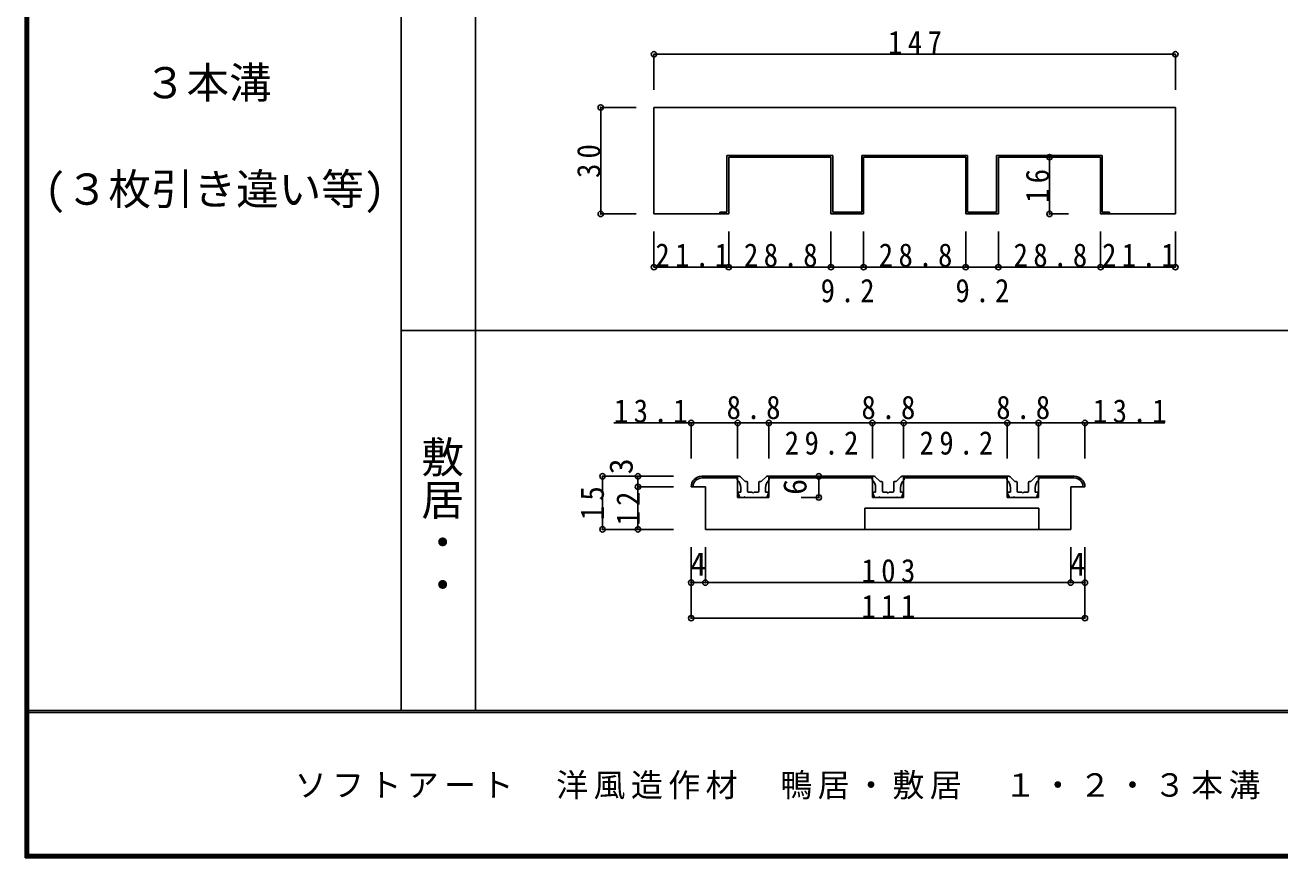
# Model space of a CAD drawing. Units: millimetres, scale not verified. Extents: x -600 to 570, y -431 to 418.
# Drawn here: x -600 to -246.3, y -420.5 to -185.8 of the extents above; entities that cross this region are included whole.
import ezdxf
from ezdxf.enums import TextEntityAlignment as Align

# ---------------------------------------------------------------- set-up
doc = ezdxf.new("R2010")
doc.units = ezdxf.units.MM
doc.header["$LTSCALE"] = 3
doc.header["$PDMODE"] = 32
doc.header["$PDSIZE"] = 1.5
doc.linetypes.add('DASHED1', pattern=[1.8, 1.2, -0.6])
for name, color, linetype in [('0-4', 3, 'Continuous'), ('0-7', 7, 'Continuous'), ('0-A', 7, 'Continuous'), ('0-B', 7, 'Continuous'), ('F-1', 7, 'DASHED1'), ('F-A', 7, 'Continuous')]:
    doc.layers.add(name, color=color, linetype=linetype)
doc.styles.add('@ＭＳ ゴシック', font='')
doc.styles.add('ＭＳ ゴシック', font='')
doc.styles.get('@ＭＳ ゴシック').set_extended_font_data('@MS Gothic')
doc.styles.get('ＭＳ ゴシック').set_extended_font_data('MS Gothic')

msp = doc.modelspace()

# ---------------------------------------------------------------- linework, layer by layer
at = {"layer": '0-4'}
for p, q in [((-422.75, -209), (-422.75, -239)), ((-275.75, -209), (-422.75, -209)), ((-275.75, -239), (-275.75, -209)), ((-402.15, -222.5), (-402.15, -238.5)), ((-402.15, -222.5), (-372.35, -222.5)), ((-372.35, -222.5), (-372.35, -238.5)), ((-364.15, -222.5), (-334.35, -222.5)), ((-364.15, -222.5), (-364.15, -238.5)), ((-334.35, -238.5), (-334.35, -222.5)), ((-326.15, -222.5), (-296.35, -222.5)), ((-326.15, -238.5), (-326.15, -222.5)), ((-296.35, -238.5), (-296.35, -222.5)), ((-401.65, -223), (-401.65, -239)), ((-401.65, -223), (-372.85, -223)), ((-372.85, -223), (-372.85, -239)), ((-363.65, -223), (-363.65, -239)), ((-363.65, -223), (-334.85, -223)), ((-334.85, -239), (-334.85, -223)), ((-325.65, -239), (-325.65, -223)), ((-325.65, -223), (-296.85, -223)), ((-296.85, -239), (-296.85, -223)), ((-422.75, -239), (-401.65, -239)), ((-404.15, -238.5), (-404.15, -239)), ((-404.15, -238.5), (-402.15, -238.5)), ((-372.85, -239), (-363.65, -239)), ((-372.35, -238.5), (-364.15, -238.5)), ((-334.85, -239), (-325.65, -239)), ((-334.35, -238.5), (-326.15, -238.5)), ((-296.85, -239), (-275.75, -239)), ((-296.35, -238.5), (-294.35, -238.5)), ((-294.35, -239), (-294.35, -238.5)), ((-409.25, -312.929), (-399.15, -312.929)), ((-409.25, -313.429), (-399.15, -313.429)), ((-399.15, -318.929), (-399.15, -312.929)), ((-399.15, -313.37), (-399.15, -318.929)), ((-390.35, -312.929), (-361.15, -312.929)), ((-390.35, -318.929), (-390.35, -312.929)), ((-390.35, -318.929), (-390.35, -313.37)), ((-390.35, -313.429), (-361.15, -313.429)), ((-361.15, -318.929), (-361.15, -312.929)), ((-361.15, -318.929), (-361.15, -313.429)), ((-352.35, -318.929), (-352.35, -312.929)), ((-323.15, -312.929), (-352.35, -312.929)), ((-352.35, -318.929), (-352.35, -313.429)), ((-323.15, -313.429), (-352.35, -313.429)), ((-323.15, -318.929), (-323.15, -312.929)), ((-323.15, -313.37), (-323.15, -318.929)), ((-304.25, -312.929), (-314.35, -312.929)), ((-314.35, -318.929), (-314.35, -312.929)), ((-314.35, -318.929), (-314.35, -313.37)), ((-304.25, -313.429), (-314.35, -313.429)), ((-408.25, -315.929), (-412.25, -315.929)), ((-408.25, -327.929), (-408.25, -315.929)), ((-301.25, -315.929), (-305.25, -315.929)), ((-305.25, -327.929), (-305.25, -315.929)), ((-399.15, -318.929), (-390.35, -318.929)), ((-361.15, -318.929), (-352.35, -318.929)), ((-323.15, -318.929), (-314.35, -318.929)), ((-363.25, -321.929), (-314.25, -321.929)), ((-363.25, -327.929), (-363.25, -321.929)), ((-314.25, -327.929), (-314.25, -321.929)), ((-305.25, -327.929), (-408.25, -327.929))]:
    msp.add_line(p, q, dxfattribs=at)
for centre, radius, start, end in [((-409.25, -315.929), 3, 90, 180), ((-409.25, -315.929), 2.5, 90, 180), ((-304.25, -315.929), 3, 0, 90), ((-304.25, -315.929), 2.5, 0, 90)]:
    msp.add_arc(centre, radius, start, end, dxfattribs=at)
at = {"layer": '0-7'}
for p, q in [((-397.088, -314.341), (-398.354, -313.075)), ((-396.876, -314.429), (-396.55, -314.429)), ((-396.35, -317.129), (-396.35, -314.629)), ((-393.15, -317.129), (-393.15, -314.629)), ((-392.624, -314.429), (-392.95, -314.429)), ((-392.412, -314.341), (-391.147, -313.075)), ((-390.25, -312.929), (-390.793, -312.929)), ((-390.25, -313.929), (-390.25, -312.929)), ((-359.088, -314.341), (-360.354, -313.075)), ((-358.876, -314.429), (-358.55, -314.429)), ((-358.35, -317.129), (-358.35, -314.629)), ((-355.15, -317.129), (-355.15, -314.629)), ((-354.624, -314.429), (-354.95, -314.429)), ((-354.412, -314.341), (-353.147, -313.075)), ((-352.25, -312.929), (-352.793, -312.929)), ((-352.25, -313.929), (-352.25, -312.929)), ((-321.088, -314.341), (-322.354, -313.075)), ((-320.876, -314.429), (-320.55, -314.429)), ((-320.35, -317.129), (-320.35, -314.629)), ((-317.15, -317.129), (-317.15, -314.629)), ((-316.624, -314.429), (-316.95, -314.429)), ((-316.412, -314.341), (-315.147, -313.075)), ((-314.25, -312.929), (-314.793, -312.929)), ((-314.25, -313.929), (-314.25, -312.929)), ((-398.25, -317.429), (-398.85, -317.429)), ((-398.25, -317.429), (-398.25, -316.165)), ((-396.05, -317.429), (-395.05, -317.429)), ((-395.05, -317.429), (-394.75, -317.729)), ((-394.75, -317.729), (-394.45, -317.429)), ((-394.45, -317.429), (-393.45, -317.429)), ((-391.25, -317.429), (-391.25, -316.165)), ((-391.25, -317.429), (-390.65, -317.429)), ((-390.95, -318.929), (-390.464, -317.702)), ((-360.25, -317.429), (-360.85, -317.429)), ((-360.25, -317.429), (-360.25, -316.165)), ((-358.05, -317.429), (-357.05, -317.429)), ((-357.05, -317.429), (-356.75, -317.729)), ((-356.75, -317.729), (-356.45, -317.429)), ((-356.45, -317.429), (-355.45, -317.429)), ((-353.25, -317.429), (-353.25, -316.165)), ((-353.25, -317.429), (-352.65, -317.429)), ((-352.95, -318.929), (-352.464, -317.702)), ((-322.25, -317.429), (-322.85, -317.429)), ((-322.25, -317.429), (-322.25, -316.165)), ((-320.05, -317.429), (-319.05, -317.429)), ((-319.05, -317.429), (-318.75, -317.729)), ((-318.75, -317.729), (-318.45, -317.429)), ((-318.45, -317.429), (-317.45, -317.429)), ((-315.25, -317.429), (-315.25, -316.165)), ((-315.25, -317.429), (-314.65, -317.429)), ((-314.95, -318.929), (-314.464, -317.702)), ((-392.45, -318.929), (-397.05, -318.929)), ((-392.25, -318.729), (-392.45, -318.929)), ((-392.05, -318.929), (-392.25, -318.729)), ((-392.05, -318.929), (-390.95, -318.929)), ((-354.45, -318.929), (-359.05, -318.929)), ((-354.25, -318.729), (-354.45, -318.929)), ((-354.05, -318.929), (-354.25, -318.729)), ((-354.05, -318.929), (-352.95, -318.929)), ((-316.45, -318.929), (-321.05, -318.929)), ((-316.25, -318.729), (-316.45, -318.929)), ((-316.05, -318.929), (-316.25, -318.729)), ((-316.05, -318.929), (-314.95, -318.929))]:
    msp.add_line(p, q, dxfattribs=at)
for points in [[(-399.25, -313.929), (-399.25, -312.929), (-398.707, -312.929)], [(-361.25, -313.929), (-361.25, -312.929), (-360.707, -312.929)], [(-323.25, -313.929), (-323.25, -312.929), (-322.707, -312.929)], [(-397.45, -318.929), (-398.55, -318.929), (-399.036, -317.702)], [(-359.45, -318.929), (-360.55, -318.929), (-361.036, -317.702)], [(-321.45, -318.929), (-322.55, -318.929), (-323.036, -317.702)], [(-397.45, -318.929), (-397.25, -318.729), (-397.05, -318.929)], [(-359.45, -318.929), (-359.25, -318.729), (-359.05, -318.929)], [(-321.45, -318.929), (-321.25, -318.729), (-321.05, -318.929)]]:
    msp.add_lwpolyline(points, dxfattribs=at)
for centre, radius, start, end in [((-401.25, -316.165), 3, 0, 48.19), ((-398.707, -313.429), 0.5, 45, 90), ((-396.876, -314.129), 0.3, 225, 270), ((-396.55, -314.629), 0.2, 0, 90), ((-392.95, -314.629), 0.2, 90, 180), ((-392.624, -314.129), 0.3, 270, 315), ((-388.25, -316.165), 3, 131.81, 180), ((-390.793, -313.429), 0.5, 90, 135), ((-363.25, -316.165), 3, 0, 48.19), ((-360.707, -313.429), 0.5, 45, 90), ((-358.876, -314.129), 0.3, 225, 270), ((-358.55, -314.629), 0.2, 0, 90), ((-354.95, -314.629), 0.2, 90, 180), ((-354.624, -314.129), 0.3, 270, 315), ((-350.25, -316.165), 3, 131.81, 180), ((-352.793, -313.429), 0.5, 90, 135), ((-325.25, -316.165), 3, 0, 48.19), ((-322.707, -313.429), 0.5, 45, 90), ((-320.876, -314.129), 0.3, 225, 270), ((-320.55, -314.629), 0.2, 0, 90), ((-316.95, -314.629), 0.2, 90, 180), ((-316.624, -314.129), 0.3, 270, 315), ((-312.25, -316.165), 3, 131.81, 180), ((-314.793, -313.429), 0.5, 90, 135), ((-398.85, -317.629), 0.2, 90, 201.616), ((-396.05, -317.129), 0.3, 180, 270), ((-393.45, -317.129), 0.3, 270, 0), ((-390.65, -317.629), 0.2, 338.384, 90), ((-360.85, -317.629), 0.2, 90, 201.616), ((-358.05, -317.129), 0.3, 180, 270), ((-355.45, -317.129), 0.3, 270, 0), ((-352.65, -317.629), 0.2, 338.384, 90), ((-322.85, -317.629), 0.2, 90, 201.616), ((-320.05, -317.129), 0.3, 180, 270), ((-317.45, -317.129), 0.3, 270, 0), ((-314.65, -317.629), 0.2, 338.384, 90)]:
    msp.add_arc(centre, radius, start, end, dxfattribs=at)
at = {"layer": '0-B', "color": 4}
for p, q in [((-422.75, -194), (-275.75, -194)), ((-422.75, -194), (-422.75, -204)), ((-275.75, -194), (-275.75, -204)), ((-437.75, -209), (-427.75, -209)), ((-437.75, -239), (-437.75, -209)), ((-311.25, -223), (-305.85, -223)), ((-311.25, -223), (-311.25, -239)), ((-437.75, -239), (-427.75, -239)), ((-311.25, -239), (-305.85, -239)), ((-422.75, -254), (-422.75, -244)), ((-401.65, -254), (-401.65, -244)), ((-372.85, -254), (-372.85, -244)), ((-363.65, -254), (-363.65, -244)), ((-334.85, -254), (-334.85, -244)), ((-325.65, -254), (-325.65, -244)), ((-296.85, -254), (-296.85, -244)), ((-275.75, -254), (-275.75, -244)), ((-422.75, -254), (-401.65, -254)), ((-401.65, -254), (-372.85, -254)), ((-372.85, -254), (-363.65, -254)), ((-363.65, -254), (-334.85, -254)), ((-334.85, -254), (-325.65, -254)), ((-325.65, -254), (-296.85, -254)), ((-296.85, -254), (-275.75, -254)), ((-434.023, -297.929), (-399.15, -297.929)), ((-412.25, -297.929), (-412.25, -307.929)), ((-399.15, -297.929), (-390.35, -297.929)), ((-399.15, -297.929), (-399.15, -307.929)), ((-390.35, -297.929), (-361.15, -297.929)), ((-390.35, -297.929), (-390.35, -307.929)), ((-361.15, -297.929), (-352.35, -297.929)), ((-361.15, -297.929), (-361.15, -307.929)), ((-352.35, -297.929), (-323.15, -297.929)), ((-352.35, -297.929), (-352.35, -307.929)), ((-323.15, -297.929), (-314.35, -297.929)), ((-323.15, -297.929), (-323.15, -307.929)), ((-314.35, -297.929), (-278.754, -297.929)), ((-314.35, -297.929), (-314.35, -307.929)), ((-301.25, -297.929), (-301.25, -307.929)), ((-437.25, -312.929), (-417.25, -312.929)), ((-437.25, -327.929), (-437.25, -312.929)), ((-427.25, -315.929), (-427.25, -312.929)), ((-376.25, -312.929), (-381.25, -312.929)), ((-376.25, -312.929), (-376.25, -318.929)), ((-427.25, -315.929), (-417.25, -315.929)), ((-427.25, -327.929), (-427.25, -315.929)), ((-376.25, -318.929), (-381.25, -318.929)), ((-437.25, -327.929), (-417.25, -327.929)), ((-412.25, -352.929), (-412.25, -332.929)), ((-408.25, -342.929), (-408.25, -332.929)), ((-305.25, -342.929), (-305.25, -332.929)), ((-301.25, -352.929), (-301.25, -332.929)), ((-412.25, -342.929), (-408.25, -342.929)), ((-408.25, -342.929), (-305.25, -342.929)), ((-305.25, -342.929), (-301.25, -342.929)), ((-412.25, -352.929), (-301.25, -352.929))]:
    msp.add_line(p, q, dxfattribs=at)
at = {"layer": '0-B'}
for p in [(-422.75, -194), (-275.75, -194), (-437.75, -209), (-311.25, -223), (-437.75, -239), (-311.25, -239), (-422.75, -254), (-401.65, -254), (-372.85, -254), (-363.65, -254), (-334.85, -254), (-325.65, -254), (-296.85, -254), (-275.75, -254), (-412.25, -297.929), (-399.15, -297.929), (-390.35, -297.929), (-361.15, -297.929), (-352.35, -297.929), (-323.15, -297.929), (-314.35, -297.929), (-301.25, -297.929), (-437.25, -312.929), (-427.25, -312.929), (-376.25, -312.929), (-427.25, -315.929), (-376.25, -318.929), (-437.25, -327.929), (-427.25, -327.929), (-412.25, -342.929), (-408.25, -342.929), (-305.25, -342.929), (-301.25, -342.929), (-412.25, -352.929), (-301.25, -352.929)]:
    msp.add_point(p, dxfattribs=at)
at = {"layer": 'F-1', "color": 6, "linetype": 'Continuous'}
for p, q in [((-600, 417.5), (-600, -420.5)), ((-599.5, 417.5), (-599.5, -420.5)), ((-599, 417.5), (-599, -420.5)), ((570, -379), (-600, -379)), ((570, -379.5), (-600, -379.5)), ((570, -419.5), (-600, -419.5)), ((570, -420), (-600, -420)), ((570, -420.5), (-600, -420.5))]:
    msp.add_line(p, q, dxfattribs=at)
at = {"layer": 'F-1', "linetype": 'Continuous'}
for p, q in [((-494, 417.5), (-494, -379)), ((-473, 371), (-473, -379)), ((-494, -271.857), (-15.5, -271.857))]:
    msp.add_line(p, q, dxfattribs=at)

# ---------------------------------------------------------------- texts
at = {"layer": '0-A', "style": 'ＭＳ ゴシック'}
for s, p in [('３本溝', (-566.5, -209.059)), ('(３枚引き違い等)', (-594.5, -239.059))]:
    msp.add_text(s, height=8.798, dxfattribs=at).set_placement(p, align=Align.BOTTOM_LEFT)
at = {"layer": '0-A', "style": '@ＭＳ ゴシック'}
msp.add_text('敷居・・', height=8.798, rotation=270, dxfattribs=at).set_placement((-489.5, -301.429), align=Align.BOTTOM_LEFT)
at = {"layer": '0-B', "style": 'ＭＳ ゴシック'}
for s, p in [('3', (-426.75, -312.393)), ('6', (-377.75, -318.179))]:
    msp.add_text(s, height=6.598, rotation=90, dxfattribs=at).set_placement(p, align=Align.BOTTOM_LEFT)
for p in [(-412.5, -342.929), (-305.5, -342.929)]:
    msp.add_text('4', height=6.598, dxfattribs=at).set_placement(p, align=Align.BOTTOM_LEFT)
at = {"layer": '0-B', "char_height": 6.598, "attachment_point": 7, "style": 'ＭＳ ゴシック'}
for s, insert in [('\\T1.38;\\W0.9;147', (-356.75, -194)), ('\\T1.38;\\W0.9;21.1', (-422.325, -254)), ('\\T1.38;\\W0.9;28.8', (-397.375, -254)), ('\\T1.38;\\W0.9;28.8', (-359.375, -254)), ('\\T1.38;\\W0.9;28.8', (-321.375, -254)), ('\\T1.38;\\W0.9;21.1', (-296.425, -254)), ('\\T1.38;\\W0.9;9.2', (-375.75, -264)), ('\\T1.38;\\W0.9;9.2', (-337.75, -264)), ('\\T1.38;\\W0.9;13.1', (-434.023, -297.929)), ('\\T1.38;\\W0.9;8.8', (-402.25, -296.929)), ('\\T1.38;\\W0.9;8.8', (-364.25, -296.929)), ('\\T1.38;\\W0.9;8.8', (-326.25, -296.929)), ('\\T1.38;\\W0.9;13.1', (-299.004, -297.929)), ('\\T1.38;\\W0.9;29.2', (-385.875, -306.929)), ('\\T1.38;\\W0.9;29.2', (-347.875, -306.929)), ('\\T1.38;\\W0.9;103', (-364.25, -342.929)), ('\\T1.38;\\W0.9;111', (-364.25, -352.929))]:
    msp.add_mtext(s, dxfattribs=dict(at, insert=insert))
at = {"layer": '0-B', "char_height": 6.598, "attachment_point": 7, "rotation": 90, "style": 'ＭＳ ゴシック'}
for s, insert in [('\\T1.36;\\W0.9;30', (-437.75, -228.875)), ('\\T1.36;\\W0.9;16', (-311.25, -235.875)), ('\\T1.36;\\W0.9;15', (-436.75, -325.304)), ('\\T1.36;\\W0.9;12', (-426.75, -326.804))]:
    msp.add_mtext(s, dxfattribs=dict(at, insert=insert))
at = {"layer": 'F-A', "insert": (-524, -404), "char_height": 6.598, "attachment_point": 7, "style": 'ＭＳ ゴシック'}
msp.add_mtext('\\T1.17;ソフトアート\u3000洋風造作材\u3000鴨居・敷居\u3000１・２・３本溝', dxfattribs=at)

doc.saveas('drawing.dxf')
